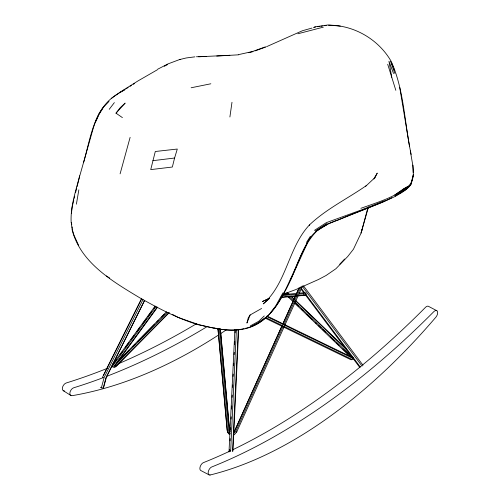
<?xml version="1.0" encoding="UTF-8"?>
<svg xmlns="http://www.w3.org/2000/svg" width="500" height="500" viewBox="0 0 500 500"><rect width="100%" height="100%" fill="white"/><g stroke="black" fill="none" stroke-linecap="round" stroke-linejoin="round"><path stroke-width="0.75" d="M234.919 329.412L229 451.969M230.131 440.894L230.238 438.562M230.637 430.019L230.744 427.688M231.144 419.137L231.25 416.806M231.612 409.038L231.756 405.931M232.156 397.388L232.262 395.056M232.625 387.281L232.731 384.956M233.131 376.406L233.238 374.075M233.637 365.531L233.744 363.2M234.144 354.65L234.25 352.319M234.613 344.55L234.756 341.444M235.156 332.894L235.263 330.562M236.388 329.762L230.65 451.5M238.275 329.719L232.531 451.562M238.656 330.094L232.956 451.056M229.631 450.419L229.731 449.444M71.419 213.4L72.213 206.719M229.9 116.988L231.988 102.281M412.863 165.1C413.6 172.275 414.219 180.812 408.4 186.2C394.706 197.425 377.244 202.425 360.875 208.319M76.394 204.181L78.844 189.844M72.387 205.963L73.794 199.906M413.256 175.55L411.181 184.163C407.25 189.956 400.85 193.075 394.988 196.519C376.475 205.362 356.95 211.85 338.106 219.956C328.013 223.238 318.062 228.25 311.15 236.506C302.081 249.7 297.225 265.144 290.275 279.438C281.9 298.075 271.8 318.506 251.688 326.675C234.744 333.431 216.275 328.931 199.325 324.75M74.15 198.394L74.694 196.175M75.606 192.481L76.712 188.056M144.637 300.444L106.425 377.113L103.681 387.375L103.225 388L101.375 387.819L104.119 377.556L143.025 299.494M103.225 388L105.9 377.944L144.456 300.581M174.587 158.031L172.344 167.031L150.725 169.613L155.294 151.5L177.294 149.044L174.587 158.031L152.875 160.675M77.081 186.581L79.669 176.269M411.231 182.694L412.4 178.306M412.788 176.85L413.375 174.656M79.694 175.631C75.844 190.994 70.287 206.438 71.162 222.506M367.856 207.85L361.094 233.031L353.444 249.231L347.719 256.525L335.9 268.744L326.056 275.506L318.525 279.481L295.781 289.587L282.756 294.406M362.044 229.519L361.094 233.031L368.512 206.887M120.1 173.85L130.119 137.356M83.575 162.55C90.712 138.025 93.812 106.838 119.044 93.188M79.85 175.531L93.475 127.4L95.688 121.056M374.525 178.519L377.244 173.1L374.338 178.175L365.312 186.619M309.3 225.512L309.494 224.887C326.238 208.962 347.4 198.794 366.238 185.662M250.15 314.962L246.919 323.056L248.3 317.744L250.15 314.962L261.619 308.456M102.4 377.45L141.775 298.275M95.95 121.369L99.031 114.388L102.9 108.238M244.963 328.425C263.612 324.7 276.044 308.65 284.194 292.6C296 272.944 300.087 248.463 316.231 231.644M234.531 431.094L282 325.788M282.962 323.656L299 288.081M282.175 325.525L234.7 430.831L233.831 431.831M282.819 324.1L299.175 287.812M283.006 326.594L235.856 431.188L234.294 432.987M283.969 324.462L300.969 286.75M236.656 432.075L284.306 326.506M284.769 325.35L302.587 285.95M95.938 120.356L98.85 113.938L102.688 107.994L109.006 101.412M290.238 280.512L307.613 242.606M103.394 375.506L141.606 298.837M373.913 179.013L374.975 177.031M282.869 292.938L275.744 305.919L270.744 312.319M306.45 242.494L310.363 236.325M155.106 306.1L113.287 363.456A5.444 1.119 -45.4 0 0 112.312 365.769M114.006 363.044L116.769 359.263M119.981 354.85L122.281 351.7M125.5 347.287L128.713 342.875M131.012 339.725L134.231 335.312M136.988 331.531L139.744 327.75M142.5 323.969L146.175 318.925M148.012 316.406L151.694 311.363M153.988 308.212L155.369 306.325M156.019 306.481L113.744 364.462A6.119 1.262 -45.4 0 0 113.537 366.969M157.2 307.081L114.919 365.069A5.444 1.119 -45.4 0 0 116.169 366.406L169.394 312.494M157.463 307.306L115.644 364.656A4.088 0.844 -45.4 0 0 116.562 365.688L168.637 312.869M411.438 183.45L408.638 187.169L404.775 190.15L395.194 195.837M109.231 109.306L114.362 102.613M116 113.175L120.294 107.594L125.156 103.094L116 113.175L122.425 117.625M234.319 434.762L236.831 431.812M309.494 224.887C288.238 247.438 286.906 283.019 263.25 303.894L269.031 298.875M299.088 294.062L303.719 293.631L304.606 292.663L305.844 293L306.2 294.306L305.319 295.269L297.6 295.988M339.706 264.237L344.625 259.012M117.863 361.325L166.462 311.812M119.169 360.394L128.994 350.381M132.819 346.488L135 344.263M137.731 341.475L141.006 338.137M142.1 337.025L154.662 324.231M156.844 322.006L158.481 320.337M161.756 317L164.488 314.219M167.169 312.525L115.944 364.519A3.413 0.706 -45.4 0 1 115.044 365.075M264.25 315.944L258.663 321.325L250.356 325.863M405.144 189.881L395.181 195.969M406.25 188.981L407.356 188.081M111.294 98.488L120.056 92.163L138.106 80.856L157.325 69.794M264.6 318L258.038 322.744L251.188 326.444M314.45 230.369L326.344 222.644L361.562 209.869L384.312 200.844M315.381 230.969L326.962 223.481M120.969 91.956L119.669 92.762L121.013 91.969M122.275 91.144L124.881 89.531M126.188 88.725L128.144 87.513M130.1 86.3L131.4 85.494M133.356 84.288L134.662 83.475M122.356 91.181L125.05 89.6M157.606 69.262L167.913 63.931L180.219 59.325M164.262 66.275L167.725 64.513M391.825 197.706L382.825 202.1L326.919 224.444M269.531 298.181L262.319 301.588L269.4 298.294M266.65 46.65L302.481 30.719L311.931 28.081M265.2 46.944L252.425 51.55L238.756 54.575M255.119 50.869L265.95 46.962M313.387 27.675L315.569 27.062M297.881 33.769L323.387 27.138M179.675 59.55L186.269 57.956L194.931 56.844M248.5 52.7L252.956 51.65M191.137 87.769L210.844 83.781M243.7 328.7C228.5 332.438 213.175 327.856 198.331 324.769C177.638 318.544 158.537 308.375 139.787 297.825C112.644 281.469 80.288 262.606 72.069 229.613M317.856 26.731L319.387 26.506M320.919 26.288L322.444 26.062M324.738 25.731L326.262 25.506M314.387 26.919L327.75 25L340.306 26.1M198.669 56.781L229.85 55.281M282.994 294.675L296.887 293.381M299.2 293.169L304.606 292.663M282.113 295.644L296.006 294.35M280.925 297.087L296.363 295.65M297.906 295.506L304.075 294.931L305.319 295.269M280.619 297.569L296.056 296.131M238.688 54.812L216.719 56.056M196.438 56.75L206.425 56.506M328.556 25.175C353.938 25.025 378.512 39.337 391.144 61.306C404.344 90.55 404.412 123.456 411.169 154.462M214.062 328.056L217.656 328.55M219.094 328.75L220.531 328.95M179.131 317.812L198.588 324.581M267.019 316.025L351.306 356.925A4.088 1.119 45.3 0 0 352.438 356.956M266.906 316.6L351.9 357.844A5.444 1.487 45.3 0 0 353.413 357.887M265.7 317.512L351.394 359.094A6.119 1.669 45.3 0 0 352.981 357.994M265.306 318.188L350.3 359.431A5.444 1.487 45.3 0 0 351.806 359.475M436.831 310.719L428.55 306.375A4.475 2.456 -62.3 0 0 425.456 307.375A682.431 374.619 -62.3 0 1 362.269 365.213M209.163 474.906L200.881 470.562A4.475 2.456 -62.3 0 1 200.206 466.625A4.475 2.456 -62.3 0 1 203.5 462.6A682.431 374.619 -62.3 0 0 230.494 450.812M172.281 314.306L178.412 317.562M100.438 387.281L101.375 387.819M106.344 275.956L109.606 278M63.431 390.769L70.95 395.544M287.162 292.331L289.413 294.488M291.1 296.1L294.475 299.337M295.6 300.419L346.25 348.95M286.988 292.681L288.675 294.294M290.931 296.456L294.306 299.688M295.431 300.769L347.762 350.919M285.538 293.106L287.225 294.725M289.481 296.881L350.513 355.625A3.413 0.931 45.3 0 1 351.15 357.281M288.369 296.613L289.494 297.688M295.125 303.081L298.5 306.319M301.312 309.012L303 310.631M306.944 314.406L312.006 319.262M315.381 322.494L316.506 323.575M318.756 325.731L321.012 327.887M322.7 329.506L325.513 332.206M330.575 337.056L334.513 340.831M336.769 342.987L339.019 345.144M342.956 348.919L348.019 353.775M284.262 293.188L285.95 294.806M288.2 296.962L293.263 301.812M294.95 303.431L350.069 356.556M349.025 354.819L349.906 355.825M303.5 285.856L362.994 365.231M302.075 286.1L362.038 366.1M301.306 288.325L360.331 367.081M301.031 289.062L303.837 292.812M305.244 294.688L359.588 367.188M78.744 245.681L73.888 234.938L72.169 229.125L71.231 222.45M391.356 62.544L393.088 66.888M393.669 68.338L394.531 70.506M393.531 73.506L388.95 61.219L391.769 77.294M390.538 61.25L394.85 73.375M387.706 64.275L395.825 90.319M303.719 293.631L304.075 294.931M410.312 150.919L412.856 165.631L413.131 172.5M399.719 87.444L409.538 146.419M71.475 222.631L71.762 224.775M72.056 226.919L72.25 228.35M220.45 329.6L229.537 429.744A4.088 3.369 -85.9 0 0 230.106 431.694M220.338 329.456L229.431 429.606A3.413 2.812 -85.9 0 0 229.675 430.744M219.269 329.006L228.431 429.931A5.444 4.487 -85.9 0 0 230.138 433.681M218.05 329.05L227.213 429.975A6.119 5.044 -85.9 0 0 229.775 434.681M217.944 328.913L227.106 429.837A5.444 4.487 -85.9 0 0 229.387 434.031M361.112 366.163A682.431 374.619 -62.3 0 1 232.581 449.819M226.7 329.594A472.5 285.581 -57.6 0 1 221.012 333.375M218.487 335.031A472.5 285.581 -57.6 0 1 72 395.694A4.475 2.706 -57.6 0 1 69.981 392.325A4.475 2.706 -57.6 0 1 73.831 387.738A682.431 412.475 -57.6 0 0 103.594 377.506M196.669 323.612A682.431 412.475 -57.6 0 1 118.438 363.731M107.263 368.363A682.431 412.475 -57.6 0 1 66.312 382.95A4.475 2.706 -57.6 0 0 62.462 387.544A4.475 2.706 -57.6 0 0 64.481 390.919M207.537 326.381A682.431 412.475 -57.6 0 1 106.412 376.431M404.012 188.538L394.869 194.963L408.4 186.2L404.012 188.538M321.725 227.594L316.169 231.25L327.356 224.369L321.725 227.594M210.113 475A472.5 259.381 -62.3 0 0 435.994 317.038A4.475 2.456 -62.3 0 0 437.438 311.475A4.475 2.456 -62.3 0 0 433.738 311.719A682.431 374.619 -62.3 0 1 211.781 466.944A4.475 2.456 -62.3 0 0 208.281 471.731A4.475 2.456 -62.3 0 0 210.119 475"/></g></svg>
